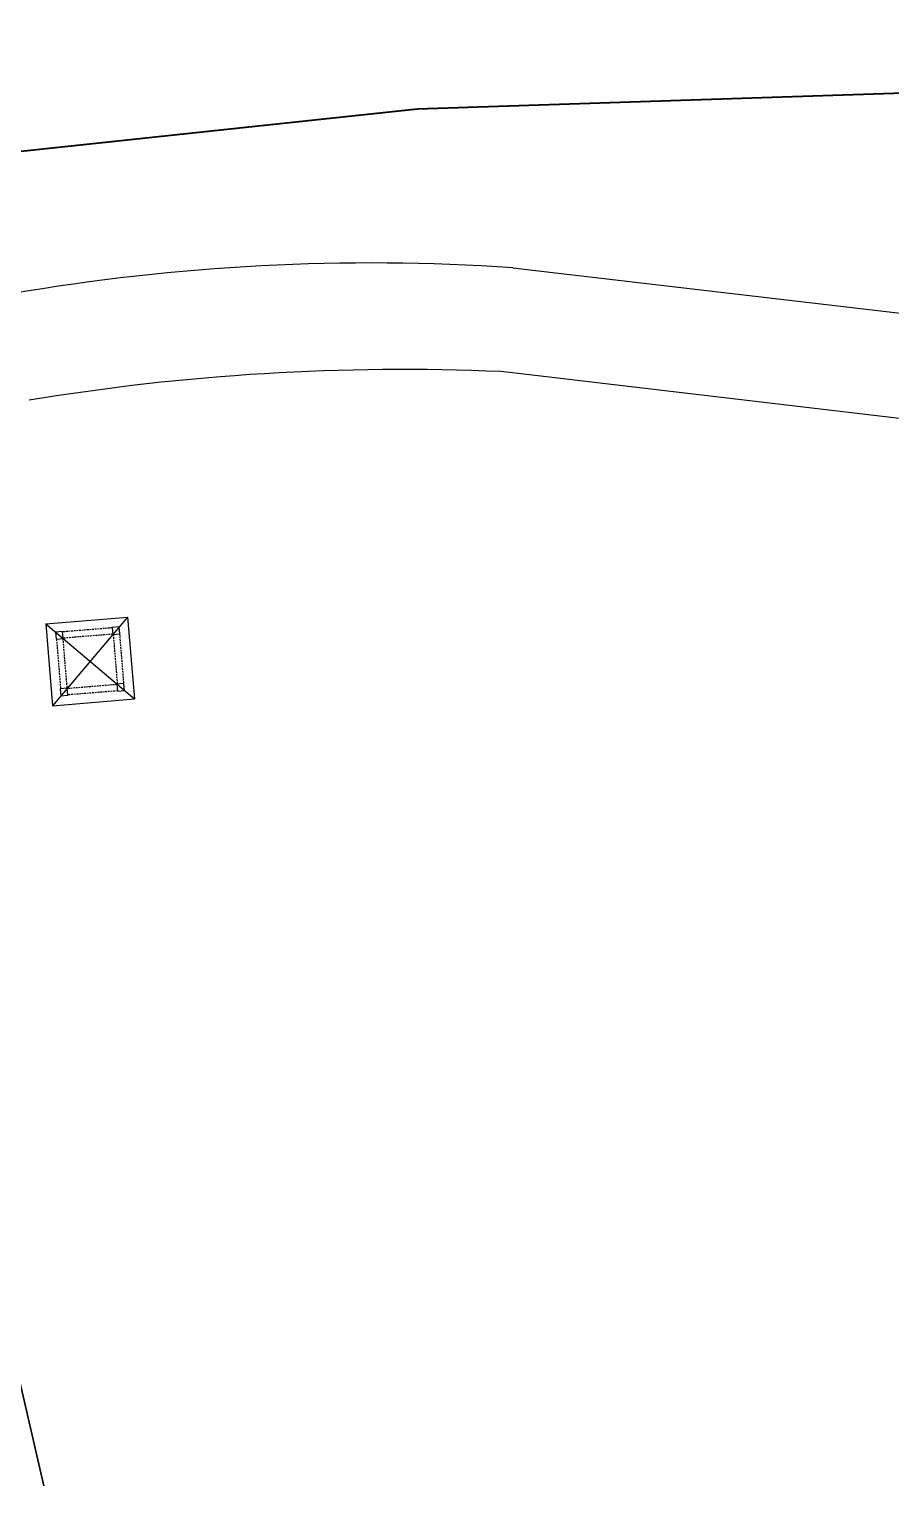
# Model space of a CAD drawing. Extents: x 2080 to 102399, y 2071 to 93424.
# Drawn here: x 89692 to 90919, y 75605 to 77678 of the extents above; entities that cross this region are included whole.
import ezdxf

# ---------------------------------------------------------------- set-up
doc = ezdxf.new("R2010")
doc.units = 0
doc.header["$LTSCALE"] = 20
doc.header["$MEASUREMENT"] = 0
doc.linetypes.add('CENTERX2', pattern=[4, 2.5, -0.5, 0.5, -0.5])
doc.linetypes.add('HIDDEN', pattern=[0.375, 0.25, -0.125])
for name, color, linetype, lineweight in [('ASPHALT', 9, 'CENTERX2', 25), ('fence', 13, 'FENCELINE2', 40), ('neighbour', 30, 'Continuous', 30)]:
    doc.layers.add(name, color=color, linetype=linetype, lineweight=lineweight)
for name, color, linetype in [('KALKAAL', 7, 'Continuous'), ('Roof lilne', 31, 'Continuous'), ('wall', 13, 'Continuous')]:
    doc.layers.add(name, color=color, linetype=linetype)
doc.linetypes.add('FENCELINE2', pattern='A,0.25,-0.1,[132,ltypeshp.shx,S=0.1,R=0,X=-0.1,Y=0],-0.1,1', length=1.45)

msp = doc.modelspace()

# ---------------------------------------------------------------- linework, layer by layer
at = {"layer": 'ASPHALT', "linetype": 'Continuous'}
for points in [[(90380.361, 77338.634), (91658.581, 77189.029)], [(94240.997, 77110.122), (93168.663, 76877.958), (91622.084, 77042.388), (90363.68, 77190.876)]]:
    msp.add_lwpolyline(points, dxfattribs=at)
for centre, radius, start, end in [((90177.409, 74354.913), 2990.615, 86.108748, 99.829004), ((90223.633, 73945.851), 3248.046, 87.528794, 99.419972)]:
    msp.add_arc(centre, radius, start, end, dxfattribs=at)
at = {"layer": 'fence', "linetype": 'Continuous', "ltscale": 0.5}
for p, q in [((90244.589, 77564.919), (93694.456, 77678.413)), ((89136.324, 77446.476), (90244.589, 77564.919))]:
    msp.add_line(p, q, dxfattribs=at)
at = {"layer": 'KALKAAL', "ltscale": 0.5}
for points in [[(89810.394, 76826.684), (89811.209, 76816.717), (89821.176, 76817.532), (89820.361, 76827.499)], [(89729.663, 76820.083), (89730.478, 76810.116), (89740.445, 76810.931), (89739.63, 76820.898)], [(89816.995, 76745.953), (89817.81, 76735.986), (89827.776, 76736.801), (89826.961, 76746.768)], [(89736.264, 76739.352), (89737.079, 76729.386), (89747.046, 76730.2), (89746.231, 76740.167)]]:
    msp.add_lwpolyline(points, close=True, dxfattribs=at)
at = {"layer": 'neighbour', "linetype": 'Continuous', "ltscale": 0.5}
msp.add_line((89421.099, 76867.312), (89712.937, 75604.837), dxfattribs=at)
at = {"layer": 'Roof lilne'}
for p, q in [((89715.647, 76831.98), (89832.258, 76841.515)), ((89715.647, 76831.98), (89725.182, 76715.369)), ((89715.647, 76831.98), (89841.792, 76724.904)), ((89832.258, 76841.515), (89725.182, 76715.369)), ((89832.258, 76841.515), (89841.792, 76724.904)), ((89725.182, 76715.369), (89841.792, 76724.904))]:
    msp.add_line(p, q, dxfattribs=at)
at = {"layer": 'wall', "color": 2, "linetype": 'HIDDEN', "ltscale": 0.5}
for p, q in [((89810.435, 76826.185), (89739.671, 76820.399)), ((89730.977, 76810.157), (89736.762, 76739.393)), ((89739.947, 76810.89), (89745.732, 76740.126)), ((89811.168, 76817.215), (89740.404, 76811.429)), ((89811.168, 76817.215), (89740.404, 76811.429)), ((89811.168, 76817.215), (89740.404, 76811.429)), ((89811.707, 76816.758), (89817.493, 76745.994)), ((89811.707, 76816.758), (89817.493, 76745.994)), ((89811.707, 76816.758), (89817.493, 76745.994)), ((89820.677, 76817.491), (89826.463, 76746.727)), ((89817.035, 76745.455), (89746.272, 76739.669)), ((89817.769, 76736.485), (89747.005, 76730.699))]:
    msp.add_line(p, q, dxfattribs=at)

doc.saveas('drawing.dxf')
